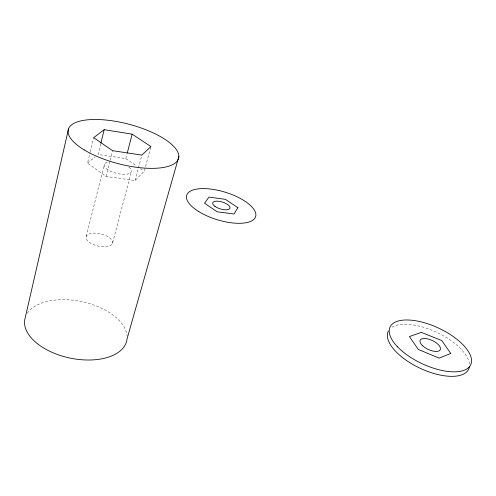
<?xml version="1.0" encoding="UTF-8"?>
<svg xmlns="http://www.w3.org/2000/svg" width="496" height="496" viewBox="0 0 496 496"><rect width="100%" height="100%" fill="white"/><g stroke="black" fill="none" stroke-linecap="round" stroke-linejoin="round"><path stroke-width="0.37" stroke-dasharray="2.48 1.86" d="M150.716 147.287L144.249 171.275L135.079 180.494L106.076 176.464L87.525 163.116L90.067 152.632M90.247 151.881L93.688 137.652M100.669 143.952L98.084 154.467L125.823 158.584L136.623 166.024M86.304 236.313L104.327 164.207M106.076 176.464L109.982 160.995M110.168 160.258L112.58 150.685M125.823 158.584L127.168 153.407M112.462 243.412A13.578 6.25 13.4 0 0 94.668 233.101A13.578 6.25 13.4 0 0 90.917 243.319A13.578 6.25 13.4 0 0 112.462 243.412L131.353 171.765M135.079 180.494L141.85 155.105M87.525 163.116L95.151 156.872M140.436 168.652L144.249 171.275M392.032 327.217A44.435 19.778 25.2 0 1 437.683 332.81A44.435 19.778 25.2 0 1 469.476 364.579M128.824 167.127A14.055 5.406 14.3 0 1 126.096 174.257A14.055 5.406 14.3 0 1 107.043 169.173A14.055 5.406 14.3 0 1 109.207 161.894M27.323 313.298A52.074 28.824 11.9 0 1 83.154 301.934A52.074 28.824 11.9 0 1 127.069 335.947"/><path stroke-width="0.74" d="M68.498 129.053L25.222 317.744A52.074 28.824 11.9 0 0 70.134 358.1A52.074 28.824 11.9 0 0 127.032 338.954L178.876 156.438M100.855 143.201L104.179 129.679L132.159 134.156L150.914 146.562L141.85 155.105L112.58 150.685L93.688 137.652L104.179 129.679M127.36 152.663L132.159 134.156M469.383 366.668A44.435 19.778 25.2 0 1 422.344 369.272A44.435 19.778 25.2 0 1 388.38 331.043M237.888 207.65L234.062 213.993L217.186 211.811L204.563 203.224L208.928 197.104L225.376 199.336L237.888 207.65M450.752 353.462L439.109 358.143L418.258 349.407L409.411 336.561L421.284 332.363L441.775 340.547L450.752 353.462M422.437 345.594A11.123 4.898 25.1 0 0 439.933 350.226A11.123 4.898 25.1 0 0 428.315 339.066A11.123 4.898 25.1 0 0 422.437 345.594M397.476 346.747A44.535 19.617 25.1 0 0 468.255 367.939A44.535 19.617 25.1 0 0 425.357 323.026A44.535 19.617 25.1 0 0 397.476 346.747M198.586 211.47A36.084 14.334 17.2 0 0 255.297 217.471A36.084 14.334 17.2 0 0 209.591 188.939A36.084 14.334 17.2 0 0 198.586 211.47M214.966 206.367A9.015 3.577 17.2 0 0 229.623 208.729A9.015 3.577 17.2 0 0 219.443 201.37A9.015 3.577 17.2 0 0 214.966 206.367M84.177 149.904A56.978 20.429 14.6 0 0 176.936 161.411A56.978 20.429 14.6 0 0 109.343 120.416A56.978 20.429 14.6 0 0 84.177 149.904"/></g></svg>
